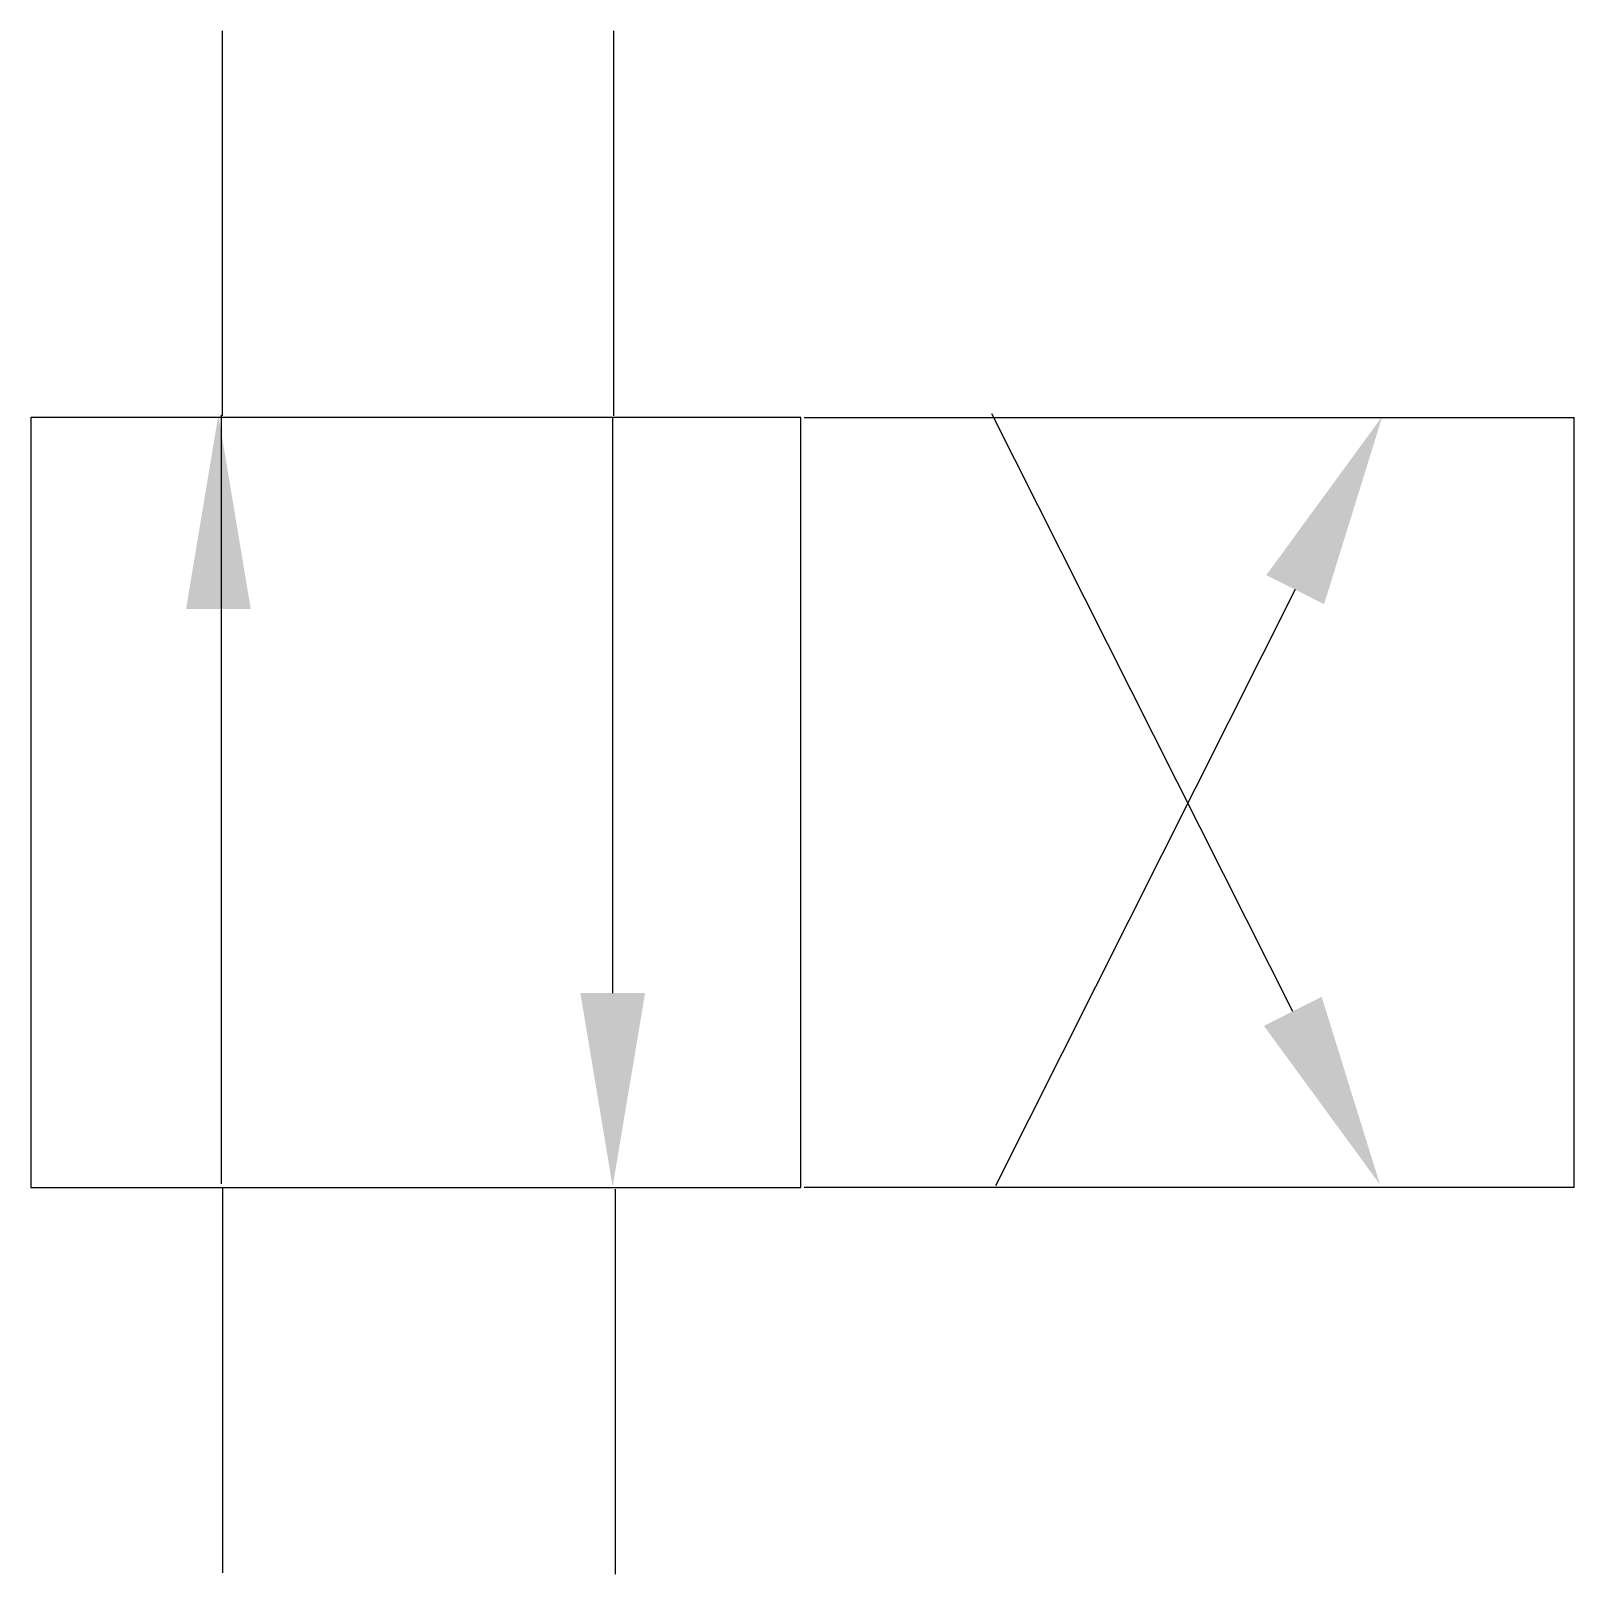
# Model space of a CAD drawing. Extents: x 695.6 to 715.6, y 194.5 to 214.5.
import ezdxf

# ---------------------------------------------------------------- set-up
doc = ezdxf.new("R2010")
doc.units = 0
doc.header["$LTSCALE"] = 5
doc.header["$MEASUREMENT"] = 0
doc.layers.add('11', color=1, linetype='CONTINUOUS')
doc.layers.add('12', color=2, linetype='CONTINUOUS')

msp = doc.modelspace()

# ---------------------------------------------------------------- linework, layer by layer
at = {"layer": '11'}
for p, q in [((698.095, 209.519), (698.095, 214.519)), ((703.175, 209.519), (703.175, 214.519)), ((705.607, 209.499), (695.607, 209.499)), ((695.607, 209.499), (695.607, 199.499)), ((698.081, 199.545), (698.081, 209.53)), ((703.162, 202.024), (703.162, 209.499)), ((705.607, 199.499), (705.607, 209.499)), ((705.647, 209.499), (715.647, 209.499)), ((711.993, 201.786), (708.085, 209.546)), ((715.643, 209.499), (715.643, 199.499)), ((712.024, 207.263), (708.134, 199.519)), ((695.607, 199.499), (705.607, 199.499)), ((698.095, 199.493), (698.095, 194.493)), ((703.195, 199.477), (703.195, 194.477)), ((705.647, 199.504), (715.647, 199.504))]:
    msp.add_line(p, q, dxfattribs=at)
at = {"layer": '12'}
for points in [[(697.622, 207.01), (698.462, 207.01), (698.042, 209.53)], [(711.649, 207.451), (712.4, 207.074), (713.156, 209.514)], [(703.582, 202.024), (702.742, 202.024), (703.162, 199.504)], [(712.368, 201.975), (711.618, 201.597), (713.126, 199.536)]]:
    msp.add_solid(points, dxfattribs=at)

doc.saveas('drawing.dxf')
